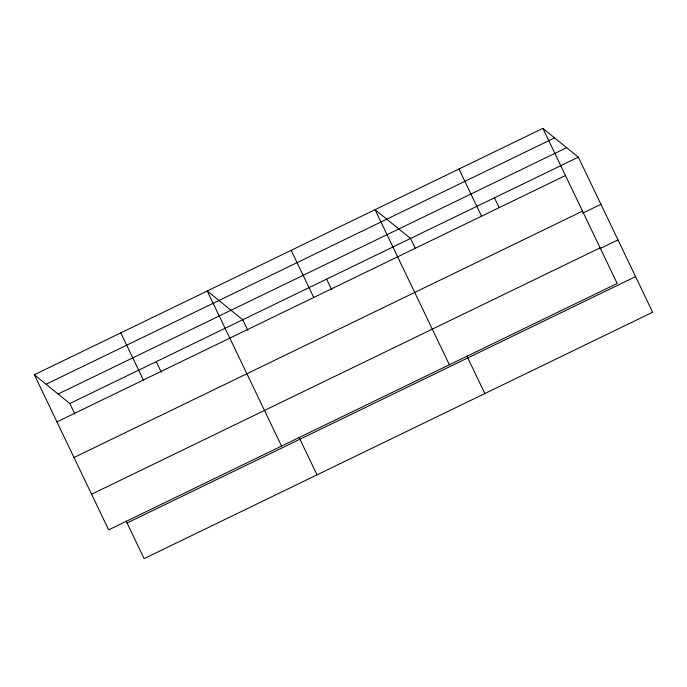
<?xml version="1.0" encoding="UTF-8"?>
<svg xmlns="http://www.w3.org/2000/svg" width="687" height="687" viewBox="0 0 687 687"><rect width="100%" height="100%" fill="white"/><g stroke="black" fill="none" stroke-linecap="round" stroke-linejoin="round"><path stroke-width="1.03" d="M542.876 128.383L617.184 283.465L108.649 529.84L34.35 374.758L542.876 128.383L578.351 157.16L652.65 312.242L144.124 558.617L126.133 521.064M46.055 384.256L554.581 137.881M58.112 394.037L566.646 147.662M34.35 374.758L69.816 403.535L578.351 157.16M56.935 421.895L565.461 175.52M73.998 457.516L582.524 211.141M582.61 213.176L600.927 204.297M91.586 494.219L600.112 247.844M599.674 248.797L617.999 239.918M127.052 522.996L635.587 276.621M494.442 197.813L499.045 207.431M458.968 169.036L481.553 216.173M415.146 248.084L410.534 238.466L375.068 209.69L449.367 364.771M466.842 355.986L484.833 393.548M326.626 279.111L331.692 289.699M291.159 250.343L313.744 297.48M247.792 330.344L242.717 319.764L207.251 290.996L281.55 446.078M299.025 437.293L317.025 474.846M156.267 361.645L161.342 372.234M120.8 332.877L143.385 380.014M69.816 403.535L74.892 414.115"/></g></svg>
